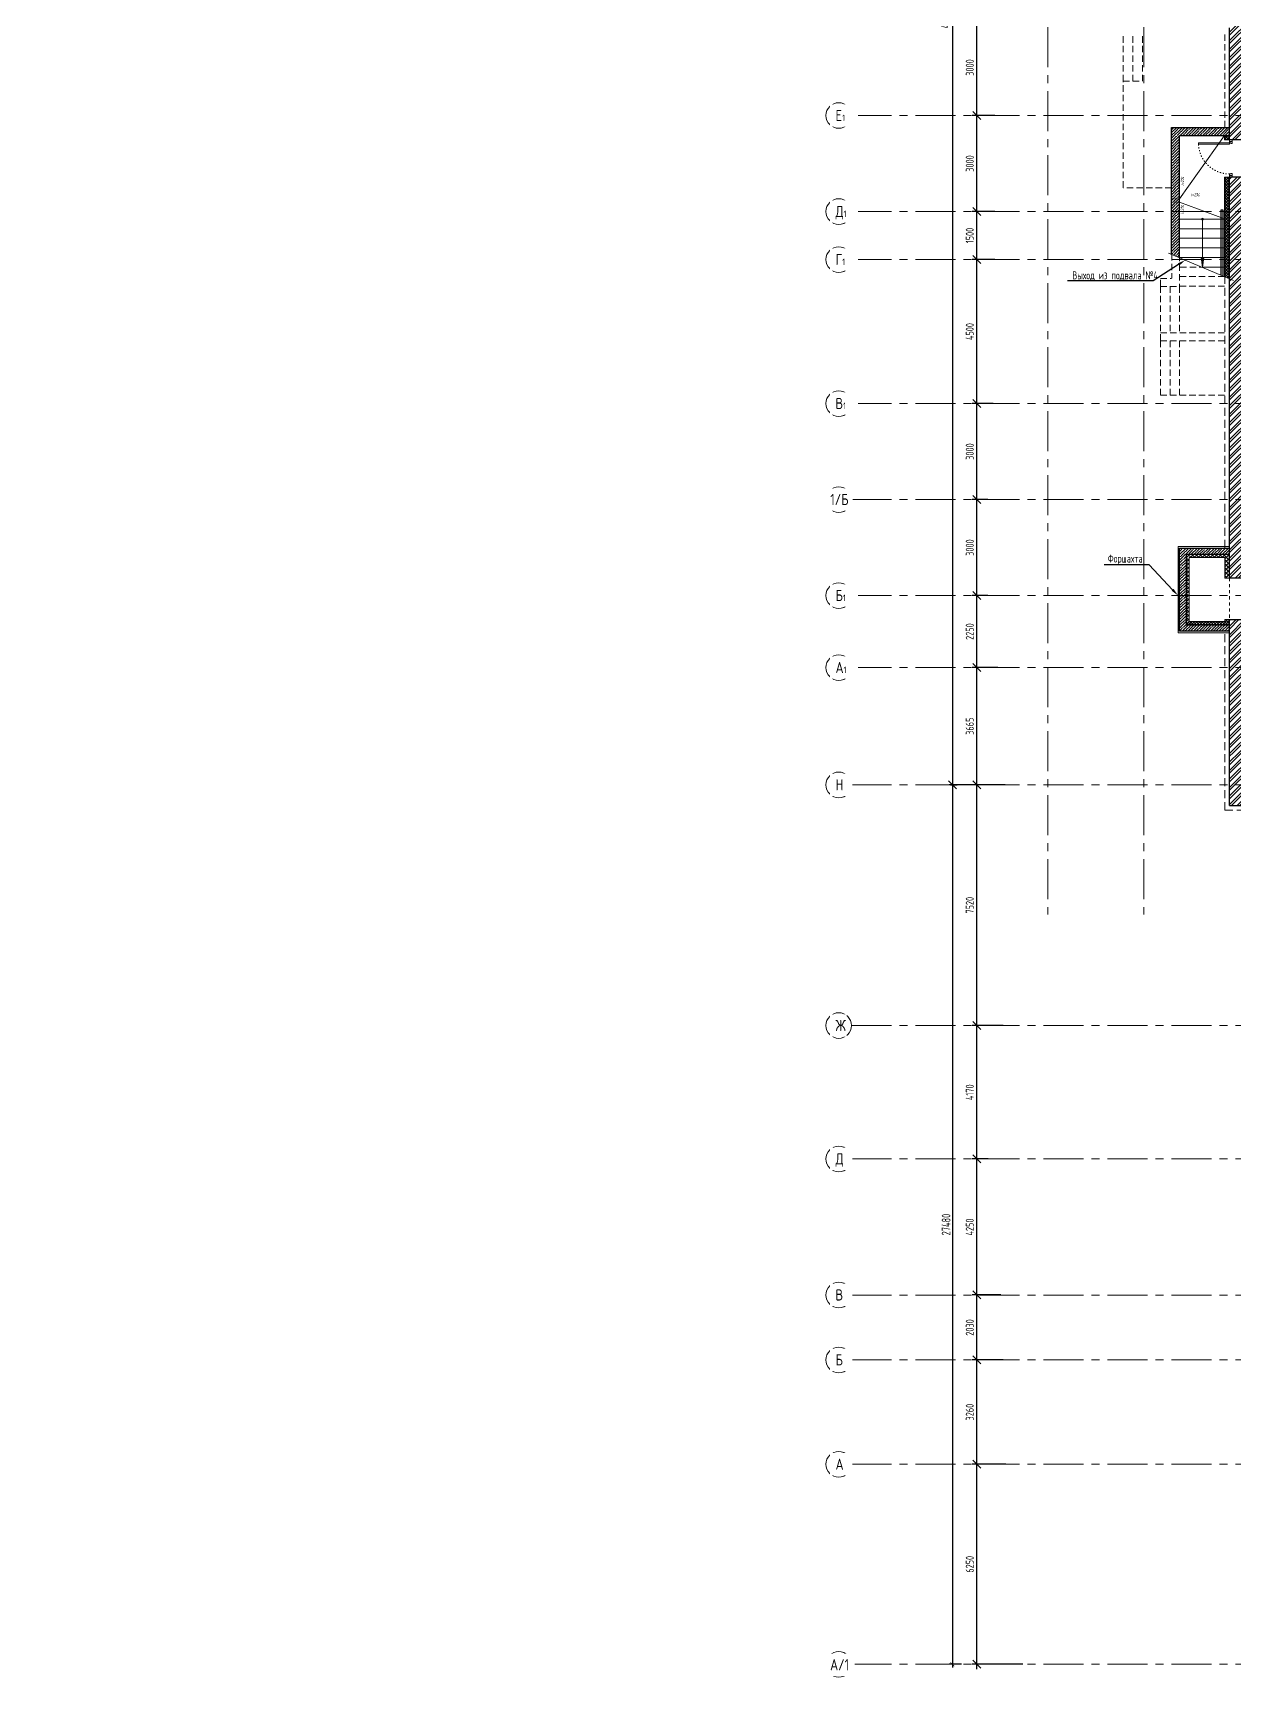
# Model space of a CAD drawing. Header units: millimetres. Extents: x -8689834 to 9419935, y 0 to 233063.
# Drawn here: x -384889 to -347349, y 54806 to 106183 of the extents above; entities that cross this region are included whole.
import ezdxf
from ezdxf import colors
from ezdxf.entities.mleader import LeaderData, LeaderLine
from ezdxf.math import Vec2, Vec3

# ---------------------------------------------------------------- set-up
doc = ezdxf.new("R2010")
doc.units = ezdxf.units.MM
doc.header["$MEASUREMENT"] = 0
for name, pattern in [('ACAD_ISO03W100', [30, 12, -18]), ('ADSK_Штриховая_ш2 п1', [3, 2, -1]), ('CENTER', [2, 1.25, -0.25, 0.25, -0.25]), ('TRATTEGGIATA', [0.75, 0.5, -0.25]), ('Штрих', [6.35, 3.175, -3.175])]:
    doc.linetypes.add(name, pattern=pattern)
doc.layers.get('0').update_dxf_attribs({"color": 250, "lineweight": 9})
doc.layers.add('25. ЗАЛИВКА ЗОН', color=7, linetype='Continuous', lineweight=0, transparency=0.2)
for name, color, linetype, lineweight in [('АР_Выноски АПР', 7, 'Continuous', 5), ('АР_Двери', 175, 'Continuous', 18), ('АР_Лестницы', 250, 'Continuous', 15), ('АР_Лестницы ограждение', 94, 'Continuous', 25), ('АР_МосжилНии_Стены', 127, 'Continuous', 30), ('АР_Навесной фасад', 190, 'Continuous', 5), ('АР_Оси', 195, 'Continuous', 9), ('АР_Оси размеры', 164, 'Continuous', 9), ('АР_Сущ Несущая стена', 216, 'Continuous', 30), ('АР_тонкая линия', 250, 'Continuous', 0), ('АР_Утеплитель', 154, 'Continuous', 9), ('АР_Штриховка кирпич', 250, 'Continuous', 9), ('АР_Штриховка монолит', 250, 'Continuous', 9), ('тх разм', 250, 'Continuous', 9), ('Штриховка', 7, 'Continuous', 5)]:
    doc.layers.add(name, color=color, linetype=linetype, lineweight=lineweight)
doc.styles.add('ISOCPEUR', font='isocpeur.ttf', dxfattribs={"width": 0.7})
doc.styles.add('Архитект', font='isocpeur.ttf', dxfattribs={"width": 0.8, "oblique": 8})
doc.styles.add('ГОСТ 2.304', font='isocpeur.ttf', dxfattribs={"width": 0.7})
doc.dimstyles.new('R_100', dxfattribs={"dimtxt": 270, "dimasz": 120, "dimexe": 100, "dimexo": 0, "dimgap": 60, "dimtad": 1, "dimdec": 0, "dimrnd": 5, "dimzin": 0, "dimdsep": 46, "dimtxsty": 'ISOCPEUR', "dimblk": 'ARCHTICK', "dimcen": 0, "dimdle": 100, "dimclrd": 256, "dimclre": 256, "dimclrt": 256, "dimadec": 0, "dimazin": 0, "dimtfac": 2, "dimtdec": 0, "dimtofl": 0, "dimtmove": 1, "dimatfit": 3, "dimfxl": 1, "dimtvp": 3, "dimtolj": 1, "dimtzin": 0, "dimarcsym": 0})
doc.dimstyles.new('СПДС', dxfattribs={"dimscale": 100, "dimtxt": 2.5, "dimasz": 2.5, "dimexe": 1.5, "dimexo": 0, "dimgap": 1, "dimtad": 1, "dimdec": 0, "dimrnd": 1, "dimtxsty": 'ГОСТ 2.304', "dimblk": 'OBLIQUE', "dimcen": 2.5, "dimdle": 1.5, "dimadec": 0, "dimazin": 2, "dimtfac": 0.75, "dimtdec": 0, "dimtmove": 1, "dimatfit": 3, "dimfxl": 1, "dimtolj": 1, "dimarcsym": 1})
pattern_1 = [(225.037216, (0, 370), (61.912019, -61.831642), []), (315.037216, (0, 370), (61.831642, 61.912019), [])]

# ---------------------------------------------------------------- blocks, each defined once
blk = doc.blocks.new('_Oblique')
at = {"color": 0, "linetype": 'ByBlock', "lineweight": -2}
blk.add_line((-0.5, -0.5), (0.5, 0.5), dxfattribs=at)
blk = doc.blocks.new('*D549')
at = {"layer": 'АР_Оси размеры', "color": 0, "lineweight": -2, "ltscale": 100, "transparency": 16777216}
for p, q in [((-354486, 61456), (-355535, 61456)), ((-355385, 55056), (-355385, 61606)), ((-353951, 55206), (-355535, 55206))]:
    blk.add_line(p, q, dxfattribs=at)
at = {"layer": 'АР_Оси размеры', "color": 0, "lineweight": -2, "ltscale": 100, "transparency": 16777216, "xscale": 250, "yscale": 250, "zscale": 250}
for p, rotation in [((-355385, 61456), 90), ((-355385, 55206), 270)]:
    blk.add_blockref('_Oblique', p, dxfattribs=dict(at, rotation=rotation))
at = {"layer": 'АР_Оси размеры', "color": 0, "ltscale": 100, "transparency": 16777216, "insert": (-355610, 58331), "char_height": 250, "attachment_point": 5, "rotation": 90, "style": 'ГОСТ 2.304'}
blk.add_mtext('\\A1;6250', dxfattribs=at)
blk = doc.blocks.new('*D550')
at = {"layer": 'АР_Оси размеры', "color": 0, "lineweight": -2, "ltscale": 100, "transparency": 16777216}
for p, q in [((-355385, 61306), (-355385, 64866)), ((-354563, 64716), (-355535, 64716)), ((-354486, 61456), (-355535, 61456))]:
    blk.add_line(p, q, dxfattribs=at)
at = {"layer": 'АР_Оси размеры', "color": 0, "lineweight": -2, "ltscale": 100, "transparency": 16777216, "xscale": 250, "yscale": 250, "zscale": 250}
for p, rotation in [((-355385, 64716), 90), ((-355385, 61456), 270)]:
    blk.add_blockref('_Oblique', p, dxfattribs=dict(at, rotation=rotation))
at = {"layer": 'АР_Оси размеры', "color": 0, "ltscale": 100, "transparency": 16777216, "insert": (-355610, 63086), "char_height": 250, "attachment_point": 5, "rotation": 90, "style": 'ГОСТ 2.304'}
blk.add_mtext('\\A1;3260', dxfattribs=at)
blk = doc.blocks.new('*D531')
at = {"layer": 'АР_Оси размеры', "color": 0, "lineweight": -2, "ltscale": 100, "transparency": 16777216}
for p, q in [((-355385, 64566), (-355385, 66896)), ((-354637, 66746), (-355535, 66746)), ((-354563, 64716), (-355535, 64716))]:
    blk.add_line(p, q, dxfattribs=at)
at = {"layer": 'АР_Оси размеры', "color": 0, "lineweight": -2, "ltscale": 100, "transparency": 16777216, "xscale": 250, "yscale": 250, "zscale": 250}
for p, rotation in [((-355385, 66746), 90), ((-355385, 64716), 270)]:
    blk.add_blockref('_Oblique', p, dxfattribs=dict(at, rotation=rotation))
at = {"layer": 'АР_Оси размеры', "color": 0, "ltscale": 100, "transparency": 16777216, "insert": (-355610, 65731), "char_height": 250, "attachment_point": 5, "rotation": 90, "style": 'ГОСТ 2.304'}
blk.add_mtext('\\A1;2030', dxfattribs=at)
blk = doc.blocks.new('*D532')
at = {"layer": 'АР_Оси размеры', "color": 0, "lineweight": -2, "ltscale": 100, "transparency": 16777216}
for p, q in [((-355035, 70996), (-355535, 70996)), ((-355385, 66596), (-355385, 71146)), ((-354637, 66746), (-355535, 66746))]:
    blk.add_line(p, q, dxfattribs=at)
at = {"layer": 'АР_Оси размеры', "color": 0, "lineweight": -2, "ltscale": 100, "transparency": 16777216, "xscale": 250, "yscale": 250, "zscale": 250}
for p, rotation in [((-355385, 70996), 90), ((-355385, 66746), 270)]:
    blk.add_blockref('_Oblique', p, dxfattribs=dict(at, rotation=rotation))
at = {"layer": 'АР_Оси размеры', "color": 0, "ltscale": 100, "transparency": 16777216, "insert": (-355610, 68871), "char_height": 250, "attachment_point": 5, "rotation": 90, "style": 'ГОСТ 2.304'}
blk.add_mtext('\\A1;4250', dxfattribs=at)
blk = doc.blocks.new('*D533')
at = {"layer": 'АР_Оси размеры', "color": 0, "lineweight": -2, "ltscale": 100, "transparency": 16777216}
for p, q in [((-354567, 75166), (-355535, 75166)), ((-355385, 70846), (-355385, 75316)), ((-355035, 70996), (-355535, 70996))]:
    blk.add_line(p, q, dxfattribs=at)
at = {"layer": 'АР_Оси размеры', "color": 0, "lineweight": -2, "ltscale": 100, "transparency": 16777216, "xscale": 250, "yscale": 250, "zscale": 250}
for p, rotation in [((-355385, 75166), 90), ((-355385, 70996), 270)]:
    blk.add_blockref('_Oblique', p, dxfattribs=dict(at, rotation=rotation))
at = {"layer": 'АР_Оси размеры', "color": 0, "ltscale": 100, "transparency": 16777216, "insert": (-355610, 73081), "char_height": 250, "attachment_point": 5, "rotation": 90, "style": 'ГОСТ 2.304'}
blk.add_mtext('\\A1;4170', dxfattribs=at)
blk = doc.blocks.new('*D534')
at = {"layer": 'АР_Оси размеры', "color": 0, "lineweight": -2, "ltscale": 100, "transparency": 16777216}
for p, q in [((-355385, 75016), (-355385, 82836)), ((-354506, 82686), (-355535, 82686)), ((-354567, 75166), (-355535, 75166))]:
    blk.add_line(p, q, dxfattribs=at)
at = {"layer": 'АР_Оси размеры', "color": 0, "lineweight": -2, "ltscale": 100, "transparency": 16777216, "xscale": 250, "yscale": 250, "zscale": 250}
for p, rotation in [((-355385, 82686), 90), ((-355385, 75166), 270)]:
    blk.add_blockref('_Oblique', p, dxfattribs=dict(at, rotation=rotation))
at = {"layer": 'АР_Оси размеры', "color": 0, "ltscale": 100, "transparency": 16777216, "insert": (-355610, 78926), "char_height": 250, "attachment_point": 5, "rotation": 90, "style": 'ГОСТ 2.304'}
blk.add_mtext('\\A1;7520', dxfattribs=at)
blk = doc.blocks.new('*D535')
at = {"layer": 'АР_Оси размеры', "color": 0, "lineweight": -2, "ltscale": 100, "transparency": 16777216}
for p, q in [((-354736, 86351), (-355535, 86351)), ((-355385, 82536), (-355385, 86501)), ((-354506, 82686), (-355535, 82686))]:
    blk.add_line(p, q, dxfattribs=at)
at = {"layer": 'АР_Оси размеры', "color": 0, "lineweight": -2, "ltscale": 100, "transparency": 16777216, "xscale": 250, "yscale": 250, "zscale": 250}
for p, rotation in [((-355385, 86351), 90), ((-355385, 82686), 270)]:
    blk.add_blockref('_Oblique', p, dxfattribs=dict(at, rotation=rotation))
at = {"layer": 'АР_Оси размеры', "color": 0, "ltscale": 100, "transparency": 16777216, "insert": (-355610, 84518), "char_height": 250, "attachment_point": 5, "rotation": 90, "style": 'ГОСТ 2.304'}
blk.add_mtext('\\A1;3665', dxfattribs=at)
blk = doc.blocks.new('*D536')
at = {"layer": 'АР_Оси размеры', "color": 0, "lineweight": -2, "ltscale": 100, "transparency": 16777216}
for p, q in [((-355043, 88601), (-355535, 88601)), ((-355385, 86201), (-355385, 88751)), ((-354736, 86351), (-355535, 86351))]:
    blk.add_line(p, q, dxfattribs=at)
at = {"layer": 'АР_Оси размеры', "color": 0, "lineweight": -2, "ltscale": 100, "transparency": 16777216, "xscale": 250, "yscale": 250, "zscale": 250}
for p, rotation in [((-355385, 88601), 90), ((-355385, 86351), 270)]:
    blk.add_blockref('_Oblique', p, dxfattribs=dict(at, rotation=rotation))
at = {"layer": 'АР_Оси размеры', "color": 0, "ltscale": 100, "transparency": 16777216, "insert": (-355610, 87476), "char_height": 250, "attachment_point": 5, "rotation": 90, "style": 'ГОСТ 2.304'}
blk.add_mtext('\\A1;2250', dxfattribs=at)
blk = doc.blocks.new('*D537')
at = {"layer": 'АР_Оси размеры', "color": 0, "lineweight": -2, "ltscale": 100, "transparency": 16777216}
for p, q in [((-355043, 91601), (-355535, 91601)), ((-355385, 88451), (-355385, 91751)), ((-355043, 88601), (-355535, 88601))]:
    blk.add_line(p, q, dxfattribs=at)
at = {"layer": 'АР_Оси размеры', "color": 0, "lineweight": -2, "ltscale": 100, "transparency": 16777216, "xscale": 250, "yscale": 250, "zscale": 250}
for p, rotation in [((-355385, 91601), 90), ((-355385, 88601), 270)]:
    blk.add_blockref('_Oblique', p, dxfattribs=dict(at, rotation=rotation))
at = {"layer": 'АР_Оси размеры', "color": 0, "ltscale": 100, "transparency": 16777216, "insert": (-355610, 90101), "char_height": 250, "attachment_point": 5, "rotation": 90, "style": 'ГОСТ 2.304'}
blk.add_mtext('\\A1;3000', dxfattribs=at)
blk = doc.blocks.new('*D538')
at = {"layer": 'АР_Оси размеры', "color": 0, "lineweight": -2, "ltscale": 100, "transparency": 16777216}
for p, q in [((-354876, 94601), (-355535, 94601)), ((-355385, 91451), (-355385, 94751)), ((-355043, 91601), (-355535, 91601))]:
    blk.add_line(p, q, dxfattribs=at)
at = {"layer": 'АР_Оси размеры', "color": 0, "lineweight": -2, "ltscale": 100, "transparency": 16777216, "xscale": 250, "yscale": 250, "zscale": 250}
for p, rotation in [((-355385, 94601), 90), ((-355385, 91601), 270)]:
    blk.add_blockref('_Oblique', p, dxfattribs=dict(at, rotation=rotation))
at = {"layer": 'АР_Оси размеры', "color": 0, "ltscale": 100, "transparency": 16777216, "insert": (-355610, 93101), "char_height": 250, "attachment_point": 5, "rotation": 90, "style": 'ГОСТ 2.304'}
blk.add_mtext('\\A1;3000', dxfattribs=at)
blk = doc.blocks.new('*D539')
at = {"layer": 'АР_Оси размеры', "color": 0, "lineweight": -2, "ltscale": 100, "transparency": 16777216}
for p, q in [((-355385, 94451), (-355385, 99251)), ((-354822, 99101), (-355535, 99101)), ((-354876, 94601), (-355535, 94601))]:
    blk.add_line(p, q, dxfattribs=at)
at = {"layer": 'АР_Оси размеры', "color": 0, "lineweight": -2, "ltscale": 100, "transparency": 16777216, "xscale": 250, "yscale": 250, "zscale": 250}
for p, rotation in [((-355385, 99101), 90), ((-355385, 94601), 270)]:
    blk.add_blockref('_Oblique', p, dxfattribs=dict(at, rotation=rotation))
at = {"layer": 'АР_Оси размеры', "color": 0, "ltscale": 100, "transparency": 16777216, "insert": (-355610, 96851), "char_height": 250, "attachment_point": 5, "rotation": 90, "style": 'ГОСТ 2.304'}
blk.add_mtext('\\A1;4500', dxfattribs=at)
blk = doc.blocks.new('*D540')
at = {"layer": 'АР_Оси размеры', "color": 0, "lineweight": -2, "ltscale": 100, "transparency": 16777216}
for p, q in [((-355385, 98951), (-355385, 100751)), ((-354822, 100601), (-355535, 100601)), ((-354822, 99101), (-355535, 99101))]:
    blk.add_line(p, q, dxfattribs=at)
at = {"layer": 'АР_Оси размеры', "color": 0, "lineweight": -2, "ltscale": 100, "transparency": 16777216, "xscale": 250, "yscale": 250, "zscale": 250}
for p, rotation in [((-355385, 100601), 90), ((-355385, 99101), 270)]:
    blk.add_blockref('_Oblique', p, dxfattribs=dict(at, rotation=rotation))
at = {"layer": 'АР_Оси размеры', "color": 0, "ltscale": 100, "transparency": 16777216, "insert": (-355610, 99851), "char_height": 250, "attachment_point": 5, "rotation": 90, "style": 'ГОСТ 2.304'}
blk.add_mtext('\\A1;1500', dxfattribs=at)
blk = doc.blocks.new('*D541')
at = {"layer": 'АР_Оси размеры', "color": 0, "lineweight": -2, "ltscale": 100, "transparency": 16777216}
for p, q in [((-354961, 103601), (-355535, 103601)), ((-355385, 100451), (-355385, 103751)), ((-354822, 100601), (-355535, 100601))]:
    blk.add_line(p, q, dxfattribs=at)
at = {"layer": 'АР_Оси размеры', "color": 0, "lineweight": -2, "ltscale": 100, "transparency": 16777216, "xscale": 250, "yscale": 250, "zscale": 250}
for p, rotation in [((-355385, 103601), 90), ((-355385, 100601), 270)]:
    blk.add_blockref('_Oblique', p, dxfattribs=dict(at, rotation=rotation))
at = {"layer": 'АР_Оси размеры', "color": 0, "ltscale": 100, "transparency": 16777216, "insert": (-355610, 102101), "char_height": 250, "attachment_point": 5, "rotation": 90, "style": 'ГОСТ 2.304'}
blk.add_mtext('\\A1;3000', dxfattribs=at)
blk = doc.blocks.new('*D542')
at = {"layer": 'АР_Оси размеры', "color": 0, "lineweight": -2, "ltscale": 100, "transparency": 16777216}
for p, q in [((-354961, 106601), (-355535, 106601)), ((-355385, 103451), (-355385, 106751)), ((-354822, 103601), (-355535, 103601))]:
    blk.add_line(p, q, dxfattribs=at)
at = {"layer": 'АР_Оси размеры', "color": 0, "lineweight": -2, "ltscale": 100, "transparency": 16777216, "xscale": 250, "yscale": 250, "zscale": 250}
for p, rotation in [((-355385, 106601), 90), ((-355385, 103601), 270)]:
    blk.add_blockref('_Oblique', p, dxfattribs=dict(at, rotation=rotation))
at = {"layer": 'АР_Оси размеры', "color": 0, "ltscale": 100, "transparency": 16777216, "insert": (-355610, 105101), "char_height": 250, "attachment_point": 5, "rotation": 90, "style": 'ГОСТ 2.304'}
blk.add_mtext('\\A1;3000', dxfattribs=at)
blk = doc.blocks.new('*D551')
at = {"layer": 'АР_Оси размеры', "color": 0, "lineweight": -2, "ltscale": 100, "transparency": 16777216}
for p, q in [((-356211, 130601), (-356005, 130601)), ((-356155, 130751), (-356155, 82536)), ((-356211, 82686), (-356005, 82686))]:
    blk.add_line(p, q, dxfattribs=at)
at = {"layer": 'АР_Оси размеры', "color": 0, "lineweight": -2, "ltscale": 100, "transparency": 16777216, "xscale": 250, "yscale": 250, "zscale": 250}
for p, rotation in [((-356155, 130601), 90), ((-356155, 82686), 270)]:
    blk.add_blockref('_Oblique', p, dxfattribs=dict(at, rotation=rotation))
at = {"layer": 'АР_Оси размеры', "color": 0, "ltscale": 100, "transparency": 16777216, "insert": (-356380, 106643), "char_height": 250, "attachment_point": 5, "rotation": 90, "style": 'ГОСТ 2.304'}
blk.add_mtext('\\A1;47915', dxfattribs=at)
blk = doc.blocks.new('*U242')
for points in [[(-55, -80), (-55, 0), (-115, 0), (-115, -40), (-100, -40), (-100, -80), (-55, -80)], [(0, 0), (0, -80), (-55, -80), (-55, 0), (0, 0)], [(-1170, 0), (-1170, -80), (-1115, -80), (-1115, 0), (-1170, 0)], [(-1115, -80), (-1115, 0), (-1055, 0), (-1055, -40), (-1070, -40), (-1070, -80), (-1115, -80)]]:
    blk.add_lwpolyline(points)
blk.add_lwpolyline([(-100, -80), (-100, -1050), (-140, -1050), (-140, -80)], close=True)
at = {"linetype": 'ACAD_ISO03W100', "ltscale": 3}
blk.add_arc((-100, -80), 970, 180, 270, dxfattribs=at)
blk = doc.blocks.new('*U248')
h = blk.add_hatch(color=256)
h.dxf.hatch_style = 1
edge = h.paths.add_edge_path()
edge.add_arc((0, 0), 27.6, 359.64, 719.64)
h = blk.add_hatch(color=256)
h.dxf.hatch_style = 1
h.paths.add_polyline_path([(1199, -44), (1199, 44), (1499, 0)])
blk.add_line((1499, 0), (0, 0))
blk.add_lwpolyline([(1199, 44), (1199, -44), (1499, 0), (1199, 44)])
blk.add_circle((0, 0), 27.6)
blk = doc.blocks.new('_ArchTick')
at = {"color": 0, "linetype": 'ByBlock', "const_width": 0.15}
blk.add_lwpolyline([(-0.5, -0.5), (0.5, 0.5)], dxfattribs=at)
blk = doc.blocks.new('*D834')
at = {"layer": 'тх разм', "lineweight": -2, "ltscale": 500, "transparency": 16777216}
for p, q in [((-356155, 82786), (-356155, 55106)), ((-355020, 82686), (-356255, 82686)), ((-355864, 55206), (-356255, 55206))]:
    blk.add_line(p, q, dxfattribs=at)
at = {"layer": 'тх разм', "lineweight": -2, "ltscale": 500, "transparency": 16777216, "xscale": 120, "yscale": 120, "zscale": 120}
for p, rotation in [((-356155, 82686), 90), ((-356155, 55206), 270)]:
    blk.add_blockref('_ArchTick', p, dxfattribs=dict(at, rotation=rotation))
at = {"layer": 'тх разм', "lineweight": 13, "ltscale": 500, "transparency": 16777216, "insert": (-356350, 68946), "char_height": 270, "attachment_point": 5, "rotation": 90, "style": 'ISOCPEUR'}
blk.add_mtext('\\A1;27480', dxfattribs=at)

msp = doc.modelspace()

# ---------------------------------------------------------------- hatches: boundary and pattern name
at = {"layer": 'АР_Утеплитель', "ltscale": 100}
h = msp.add_hatch(dxfattribs=at)
h.set_pattern_fill('ANSI37', color=256, scale=700, angle=180.0372162)
h.set_pattern_definition(pattern_1)
h.paths.add_polyline_path([(-348754.121, 89785.379), (-347642.757, 89785.713), (-347642.713, 89886.023), (-348854.515, 89885.596)])
h = msp.add_hatch(dxfattribs=at)
h.set_pattern_fill('ANSI37', color=256, scale=700, angle=180.0372162)
h.set_pattern_definition([(225.037216, (-262306.35, 402283.35), (61.91202, -61.831642), []), (315.037216, (-262306.35, 402283.35), (61.831642, 61.91202), [])])
h.paths.add_polyline_path([(-348852.266, 87785.415), (-348752.773, 87785.463), (-348754.342, 89785.641), (-348852.18, 89885.8)])
h = msp.add_hatch(dxfattribs=at)
h.set_pattern_fill('ANSI37', color=256, scale=700, angle=180.0372162)
h.set_pattern_definition(pattern_1)
h.paths.add_polyline_path([(-347492.192, 89148.636), (-347642.735, 89148.636), (-347642.735, 89885.917), (-347492.192, 89885.917)])
at = {"layer": 'АР_Штриховка кирпич', "ltscale": 100}
h = msp.add_hatch(dxfattribs=at)
h.set_pattern_fill('ANSI32', color=256, scale=500)
h.paths.add_polyline_path([(-347492.244, 102840.392), (-346852.14, 102840.392), (-346852.071, 106850.682), (-347492.192, 106340.682)])
h.paths.add_polyline_path([(-347492.101, 89148.636), (-346852.071, 89148.636), (-346852.143, 101675.392), (-347492.241, 101675.392)])
h.paths.add_polyline_path([(-346852.059, 87848.636), (-347492.083, 87848.636), (-347492.071, 83698.48), (-346852.071, 83698.48)])
h = msp.add_hatch(dxfattribs=at)
h.set_pattern_fill('ANSI32', color=256, scale=500)
h.paths.add_polyline_path([(-346852.069, 83700.689), (-347492.006, 83700.682), (-347492.014, 82045.67), (-340491.827, 82045.695), (-340491.827, 82685.68), (-329971.818, 82685.68), (-329971.818, 83192.411), (-341131.827, 83192.405), (-341131.827, 82685.689), (-346851.951, 82685.676)])
at = {"layer": 'АР_Штриховка монолит', "ltscale": 100}
h = msp.add_hatch(dxfattribs=at)
h.set_pattern_fill('ANSI35', color=256, scale=500)
h.paths.add_polyline_path([(-349302.182, 99263.698), (-349052.18, 99158.69), (-349052.18, 102980.262), (-347492.192, 102980.262), (-347492.192, 103230.268), (-349302.182, 103230.268)])
h = msp.add_hatch(dxfattribs=at)
h.set_pattern_fill('ANSI35', color=256, scale=500)
h.paths.add_polyline_path([(-347492.139, 90085.71), (-349052.142, 90085.774), (-349052.355, 87485.818), (-347492.191, 87485.74), (-347492.185, 87685.731), (-348852.352, 87685.833), (-348852.175, 89885.8), (-347492.205, 89885.816)])
at = {"layer": 'Штриховка', "transparency": 33554636}
h = msp.add_hatch(dxfattribs=at)
h.set_pattern_fill('ANSI37', color=256, scale=500)
h.paths.add_polyline_path([(-347642.204, 102840.392), (-347492.204, 102840.392), (-347492.204, 102980.262), (-347642.204, 102980.262)])
h.paths.add_polyline_path([(-347642.193, 98566.45), (-347492.193, 98503.445), (-347492.204, 101675.392), (-347642.204, 101675.392)])
h = msp.add_hatch(dxfattribs=at)
h.set_pattern_fill('ANSI37', color=256, scale=500)
h.paths.add_polyline_path([(-348852.162, 87685.425), (-347642.696, 87685.801), (-347642.76, 87785.721), (-348852.985, 87785.327)])
h = msp.add_hatch(dxfattribs=at)
h.set_pattern_fill('ANSI37', color=256, scale=500)
h.paths.add_polyline_path([(-347492.192, 87685.7), (-347642.735, 87685.7), (-347642.735, 87848.636), (-347492.192, 87848.636)])

# ---------------------------------------------------------------- linework, layer by layer
at = {"linetype": 'TRATTEGGIATA', "ltscale": 500}
for p, q in [((-347641.699, 90096.612), (-347641.7, 98565.676)), ((-347641.699, 81895.682), (-347642.192, 87489.172)), ((-347642.192, 81895.682), (-340642.01, 81894.901))]:
    msp.add_line(p, q, dxfattribs=at)
at = {"layer": '25. ЗАЛИВКА ЗОН', "lineweight": 13, "ltscale": 500}
for p, q in [((-347492.192, 89885.917), (-347642.735, 89885.917)), ((-347642.735, 89885.917), (-347642.735, 89885.814)), ((-347642.735, 89786.007), (-347642.735, 89148.636)), ((-347492.192, 89148.636), (-347492.192, 89885.917)), ((-347642.735, 89148.636), (-347492.192, 89148.636)), ((-347656.114, 87685.706), (-347656.114, 87685.7)), ((-347656.114, 87685.7), (-347492.192, 87685.7)), ((-347492.192, 87848.636), (-347642.735, 87848.636)), ((-347492.192, 87685.7), (-347492.192, 87848.636))]:
    msp.add_line(p, q, dxfattribs=at)
for points in [[(-347642.735, 89786.003), (-347642.735, 89148.636), (-347492.192, 89148.636), (-347492.192, 89885.917), (-347656.114, 89885.917), (-347656.114, 89885.814)], [(-347642.735, 89786.003), (-347642.735, 89148.636), (-347492.192, 89148.636), (-347492.192, 89885.917), (-347656.114, 89885.917), (-347656.114, 89885.814)], [(-347642.735, 89786.007), (-347642.735, 89148.636), (-347492.192, 89148.636), (-347492.192, 89885.917), (-347642.735, 89885.917), (-347642.735, 89885.814)], [(-347642.726, 87685.705), (-347642.726, 87685.699), (-347492.183, 87685.699), (-347492.192, 87848.636), (-347642.735, 87848.636), (-347642.732, 87785.994)]]:
    msp.add_lwpolyline(points, dxfattribs=at)
at = {"layer": 'АР_Лестницы', "color": 18, "ltscale": 100, "true_color": 0x000000}
for p, q in [((-349051.058, 100364.552), (-347651.07, 100364.552)), ((-347651.07, 100064.552), (-349051.058, 100064.552)), ((-349051.058, 99765.675), (-347651.07, 99765.675)), ((-349400.358, 99304.935), (-347363.385, 98449.342)), ((-347651.07, 99465.675), (-349051.058, 99465.675)), ((-349051.058, 99165.675), (-347651.07, 99165.675)), ((-347651.07, 98865.675), (-348336.826, 98865.675))]:
    msp.add_line(p, q, dxfattribs=at)
at = {"layer": 'АР_Лестницы ограждение', "color": 18, "lineweight": 25, "true_color": 0x000000}
msp.add_lwpolyline([(-347749.995, 98611.73), (-347749.995, 100652.521), (-347701.128, 100652.521), (-347701.128, 98591.205)], dxfattribs=at)
at = {"layer": 'АР_МосжилНии_Стены', "ltscale": 100}
for p, q in [((-347492.192, 102840.392), (-347492.192, 106340.682)), ((-349302.182, 99263.698), (-349302.182, 103230.268, 0.376)), ((-349302.182, 103230.268, 0.376), (-347492.192, 103230.267, 0.376)), ((-349052.18, 99158.69), (-349052.18, 102980.262, 0)), ((-349052.18, 102980.262, 0), (-347492.192, 102980.262, -0.27)), ((-346852.192, 102840.392), (-347492.192, 102840.392)), ((-347492.192, 89276.668), (-347492.192, 101675.392)), ((-346852.192, 101675.392), (-347492.192, 101675.392)), ((-347492.192, 89148.636), (-347492.192, 90135.682)), ((-347492.192, 83584.096), (-347492.192, 87848.636)), ((-347492.192, 82045.682), (-347492.192, 83765.682)), ((-347492.192, 82045.682), (-340492.01, 82045.682))]:
    msp.add_line(p, q, dxfattribs=at)
for points in [[(-346852.192, 89148.636), (-347492.192, 89148.636)], [(-347492.192, 87848.636), (-346852.192, 87848.636)]]:
    msp.add_lwpolyline(points, dxfattribs=at)
at = {"layer": 'АР_Навесной фасад', "ltscale": 100}
for p, q in [((-347652.192, 102840.392), (-347652.192, 102980.262)), ((-347652.192, 102840.392), (-347492.192, 102840.392)), ((-347642.192, 102840.392), (-347642.192, 102980.262, 0.004)), ((-347652.192, 101675.392), (-347492.192, 101675.392)), ((-347652.192, 98570.65), (-347652.192, 101675.392)), ((-347642.192, 98566.449, -0.329), (-347642.192, 101675.392))]:
    msp.add_line(p, q, dxfattribs=at)
msp.add_lwpolyline([(-347642.73, 87785.994), (-348752.61, 87785.469), (-348754.121, 89785.641), (-347642.735, 89786.007)], dxfattribs=at)
at = {"layer": 'АР_Оси', "linetype": 'CENTER', "ltscale": 1000}
for p, q in [((-353172.071, 134363.151), (-353172.071, 78630.803)), ((-350172.071, 134363.151), (-350172.071, 78630.803)), ((-359305.765, 103600.682), (-276127.363, 103600.682)), ((-359305.765, 100600.682), (-276127.363, 100600.682)), ((-359305.765, 99100.682), (-276127.363, 99100.682)), ((-359305.765, 94600.682), (-276127.363, 94600.682)), ((-359305.765, 91600.682), (-276127.363, 91600.682)), ((-359305.765, 88600.682), (-276127.363, 88600.682)), ((-359305.765, 86350.682), (-276127.363, 86350.682)), ((-359305.765, 82685.682), (-275708.6, 82685.682)), ((-359305.765, 75165.682), (-275708.6, 75165.682)), ((-359305.765, 70995.682), (-275708.6, 70995.682)), ((-359305.765, 66745.682), (-275708.6, 66745.682)), ((-359305.765, 64715.682), (-275708.6, 64715.682)), ((-359305.765, 61455.682), (-289924.568, 61455.682)), ((-359305.765, 55205.682), (-275708.6, 55205.682))]:
    msp.add_line(p, q, dxfattribs=at)
at = {"layer": 'АР_Оси', "ltscale": 0.5}
for centre in [(-359705.765, 103600.682), (-359705.765, 100600.682), (-359705.765, 99100.682), (-359705.765, 94600.682), (-359705.765, 91600.682), (-359705.765, 88600.682), (-359705.765, 86350.682), (-359705.765, 82685.682), (-359705.765, 75165.682), (-359705.765, 70995.682), (-359705.765, 66745.682), (-359705.765, 64715.682), (-359705.765, 61455.682), (-359705.765, 55205.682)]:
    msp.add_circle(centre, 400, dxfattribs=at)
at = {"layer": 'АР_Сущ Несущая стена', "linetype": 'Штрих', "lineweight": 9, "ltscale": 30}
msp.add_line((-347492.192, 89148.636), (-347492.192, 87848.636), dxfattribs=at)
at = {"layer": 'АР_Сущ Несущая стена', "ltscale": 100}
for points in [[(-347492.192, 87485.667), (-349052.355, 87485.818), (-349052.16, 90085.818), (-347492.192, 90085.667)], [(-348852.18, 89885.809), (-348852.336, 87685.8), (-347492.192, 87685.693)], [(-347492.192, 89885.816), (-348852.18, 89885.8)]]:
    msp.add_lwpolyline(points, dxfattribs=at)
at = {"layer": 'АР_тонкая линия', "linetype": 'ADSK_Штриховая_ш2 п1', "ltscale": 100}
for p, q in [((-347642.192, 103230.267, 0.376), (-347642.192, 106190.682, 0.004)), ((-349299.935, 99270.212), (-349299.935, 98520.404)), ((-349036.821, 98865.675), (-348336.826, 98865.675)), ((-349651.057, 98513.418), (-349301.058, 98513.418)), ((-349651.057, 98263.568), (-349651.057, 98513.418)), ((-349651.057, 98263.569), (-349051.057, 98263.569)), ((-349649.216, 98265.675), (-349649.216, 96815.622)), ((-349349.216, 98265.675), (-349349.216, 96815.623)), ((-349051.057, 98263.569), (-349051.057, 96813.517)), ((-349049.935, 98572.661), (-347649.946, 98572.661)), ((-349049.216, 98265.675), (-347651.068, 98265.676)), ((-349649.216, 96565.675), (-349649.216, 96815.622)), ((-349649.216, 96815.622), (-347641.7, 96815.622))]:
    msp.add_line(p, q, dxfattribs=at)
for points in [[(-350814.016, 104676.246), (-350814.016, 106175.623)], [(-350814.016, 101345.355), (-350814.016, 104676.246), (-350212.879, 104676.246), (-350212.879, 106175.623)], [(-350513.448, 104676.246), (-350513.448, 106175.623)], [(-349302.182, 101345.355), (-350814.016, 101345.355), (-350814.016, 101345.355)], [(-347651.068, 96565.675), (-349649.216, 96565.675), (-349649.216, 94863.863), (-347651.068, 94863.863)], [(-349348.647, 96565.675), (-349348.647, 94863.863)], [(-349052.311, 96565.675), (-349052.311, 94863.863)]]:
    msp.add_lwpolyline(points, dxfattribs=at)
at = {"layer": 'АР_Утеплитель', "ltscale": 0.25}
msp.add_lwpolyline([(-347492.192, 87435.667), (-349102.36, 87435.822), (-349102.156, 90135.822), (-347492.192, 90135.667)], dxfattribs=at)

# ---------------------------------------------------------------- block references
at = {"layer": 'АР_Двери', "xscale": -1, "rotation": 270}
msp.add_blockref('*U242', (-347412.192, 102845.392), dxfattribs=at)
at = {"layer": 'АР_Лестницы', "ltscale": 100, "rotation": 270}
msp.add_blockref('*U248', (-348336.826, 100364.552), dxfattribs=at)

# ---------------------------------------------------------------- dimensions: what is measured, and where the dimension line sits
at = {"layer": 'АР_Оси размеры', "ltscale": 100}
for base, p1, p2, picture, middle in [((-356155.317, 82685.682), (-356211.127, 130600.682), (-356211.127, 82685.682), '*D551', (-356380.317, 106643.182)), ((-355384.754, 106600.682), (-354821.78, 103600.682), (-354961.272, 106600.682), '*D542', (-355609.754, 105100.682)), ((-355384.754, 103600.682), (-354821.78, 100600.682), (-354961.272, 103600.682), '*D541', (-355609.754, 102100.682)), ((-355384.754, 100600.682), (-354821.78, 99100.682), (-354821.78, 100600.682), '*D540', (-355609.754, 99850.682)), ((-355384.754, 99100.682), (-354875.845, 94600.682), (-354821.78, 99100.682), '*D539', (-355609.754, 96850.682)), ((-355384.754, 94600.682), (-355042.817, 91600.682), (-354875.845, 94600.682), '*D538', (-355609.754, 93100.682)), ((-355384.754, 91600.682), (-355042.817, 88600.682), (-355042.817, 91600.682), '*D537', (-355609.754, 90100.682)), ((-355384.754, 88600.682), (-354735.893, 86350.682), (-355042.817, 88600.682), '*D536', (-355609.754, 87475.682)), ((-355384.754, 86350.682), (-354506.032, 82685.682), (-354735.893, 86350.682), '*D535', (-355609.754, 84518.182)), ((-355384.754, 82685.682), (-354566.931, 75165.682), (-354506.032, 82685.682), '*D534', (-355609.754, 78925.682)), ((-355384.754, 75165.682), (-355034.919, 70995.682), (-354566.931, 75165.682), '*D533', (-355609.754, 73080.682)), ((-355384.754, 70995.682), (-354636.889, 66745.682), (-355034.919, 70995.682), '*D532', (-355609.754, 68870.682)), ((-355384.754, 66745.682), (-354563.337, 64715.682), (-354636.889, 66745.682), '*D531', (-355609.754, 65730.682)), ((-355384.754, 64715.682), (-354486.095, 61455.682), (-354563.337, 64715.682), '*D550', (-355609.754, 63085.682)), ((-355384.754, 61455.682), (-353951.04, 55205.682), (-354486.095, 61455.682), '*D549', (-355609.754, 58330.682))]:
    dim = msp.add_linear_dim(base=base, p1=p1, p2=p2, angle=90, dimstyle='СПДС', dxfattribs=at)
    dim.commit()
    dim.dimension.update_dxf_attribs({"geometry": picture, "text_midpoint": middle})
at = {"layer": 'тх разм', "lineweight": 13, "ltscale": 500}
dim = msp.add_linear_dim(base=(-356155.317, 55205.682), p1=(-355020.393, 82685.682), p2=(-355863.826, 55205.682), angle=90, dimstyle='R_100', override={"dimpost": '\\X', "dimfxl": 2.5, "dimarcsym": 2}, dxfattribs=at)
dim.commit()
dim.dimension.update_dxf_attribs({"geometry": '*D834', "text_midpoint": (-356350.317, 68945.682)})

# ---------------------------------------------------------------- leaders
at = {"layer": 'АР_Выноски АПР'}
ml = msp.add_multileader_mtext('Standard', dxfattribs=at)
ml.set_content('Выход из подвала №4', color=256, style='ISOCPEUR')
ml.set_leader_properties()
ml.build(insert=Vec2(0, 0))
ml.multileader.update_dxf_attribs({"text_left_attachment_type": 6, "text_right_attachment_type": 6, "dogleg_length": 100, "arrow_head_size": 250})
ctx = ml.context
ctx.base_point, ctx.char_height, ctx.arrow_head_size, ctx.landing_gap_size, ctx.plane_origin = Vec3(-352432.005, 98433.136), 250, 250, 25, Vec3(-341356.708, 110064.711)
ctx.left_attachment, ctx.right_attachment = 6, 6
notes = []
notes.append((ctx, [(1, (1, 1, 0), (-349875.755, 98433.136), (-1, 0), 100, [(2, [(-348873.528, 99083.65)], 0, [])])]))
ctx.mtext.insert, ctx.mtext.width, ctx.mtext.defined_height, ctx.mtext.flow_direction = Vec3(-352407.005, 98733.136), 4200.76545, 12.17, 5
ml = msp.add_multileader_mtext('Standard', dxfattribs=at)
ml.set_content('\\A1;Форшахта', color=256, style='ISOCPEUR')
ml.set_leader_properties()
ml.build(insert=Vec2(0, 0))
ml.multileader.update_dxf_attribs({"text_left_attachment_type": 6, "text_right_attachment_type": 6, "dogleg_length": 100, "arrow_head_size": 250})
ctx = ml.context
ctx.base_point, ctx.char_height, ctx.arrow_head_size, ctx.landing_gap_size, ctx.plane_origin = Vec3(-351322.645, 89556.904), 250, 250, 25, Vec3(-371029.102, 88852.048)
ctx.left_attachment, ctx.right_attachment = 6, 6
notes.append((ctx, [(0, (1, 1, 0), (-349999.645, 89556.904), (-1, 0), 170.5, [(1, [(-349102.258, 88600.822)], 0, [])])]))
ctx.mtext.insert, ctx.mtext.width, ctx.mtext.flow_direction = Vec3(-351297.645, 89881.904), 6210.48741, 5
for ctx, leaders in notes:
    for number, flags, end, landing, length, lines in leaders:
        leader = LeaderData()
        leader.index, (leader.has_last_leader_line, leader.has_dogleg_vector, leader.attachment_direction) = number, flags
        leader.last_leader_point, leader.dogleg_vector, leader.dogleg_length = Vec3(end), Vec3(landing), length
        for number, points, colour, breaks in lines:
            line = LeaderLine()
            line.index, line.vertices, line.color, line.breaks = number, Vec3.list(points), colors.encode_raw_color(colour), breaks
            leader.lines.append(line)
        ctx.leaders.append(leader)

# ---------------------------------------------------------------- next in the draw order: texts
at = {"color": 157, "ltscale": 150, "true_color": 0x465c7c, "char_height": 103.5603, "width": 0.6904, "attachment_point": 8, "style": 'Архитект', "bg_fill": 3, "box_fill_scale": 1, "bg_fill_color": 1, "bg_fill_transparency": 0}
for insert, rotation in [((-348912, 100663, -0.38), 89.9839414), ((-348563.5, 101074.682, -0.263), 359.9839414)]:
    msp.add_mtext('i=2%', dxfattribs=dict(at, insert=insert, rotation=rotation))
at = {"layer": 'АР_Оси', "char_height": 350, "attachment_point": 1, "line_spacing_factor": 1.149209, "style": 'ГОСТ 2.304', "bg_fill": 2}
for s, insert, width in [('{\\W0.8;Е\\H0.57143x;1}', (-359805.586, 103778.461), 528.82017), ('{\\W0.8;Д\\H0.57143x;1}', (-359805.586, 100778.461), 528.82017), ('{\\W0.8;Г\\H0.57143x;1}', (-359805.586, 99278.461), 528.82017), ('{\\W0.8;В\\H0.57143x;1}', (-359805.586, 94778.461), 528.82017), ('{\\W0.8;1/Б}', (-359970.544, 91778.461), 528.82017), ('{\\W0.8;Б\\H0.57143x;1}', (-359805.586, 88778.461), 528.82017), ('{\\W0.8;А\\H0.57143x;1}', (-359805.586, 86528.461), 528.82017), ('{\\W0.8;Ж}', (-359805.586, 75343.461), 178.20564), ('{\\W0.8;А/1}', (-359974.47, 55368.47), 1.455191522836685e-11)]:
    msp.add_mtext(s, dxfattribs=dict(at, insert=insert, width=width))
for s, insert in [('{\\W0.8;Н}', (-359805.586, 82863.461)), ('{\\W0.8;Д}', (-359805.586, 71173.461)), ('{\\W0.8;В}', (-359805.586, 66923.461)), ('{\\W0.8;Б}', (-359805.586, 64893.461)), ('{\\W0.8;А}', (-359805.586, 61633.461))]:
    msp.add_mtext(s, dxfattribs=dict(at, insert=insert))

# ---------------------------------------------------------------- next in the draw order: linework, layer by layer
at = {"color": 157, "ltscale": 150, "true_color": 0x465c7c, "elevation": 0}
for points in [[(-349052.594, 100996.997), (-347652.192, 102980.262)], [(-349052.594, 100896.994), (-347652.605, 100370.735)]]:
    msp.add_lwpolyline(points, dxfattribs=at)
at = {"layer": 'АР_тонкая линия', "linetype": 'ADSK_Штриховая_ш2 п1', "ltscale": 100}
msp.add_line((-349052.18, 101344.984, 0), (-349052.18, 98263.569, 0), dxfattribs=at)
at = {"layer": 'АР_тонкая линия', "color": 18, "linetype": 'ADSK_Штриховая_ш2 п1', "ltscale": 30, "true_color": 0x000000, "elevation": 0}
msp.add_lwpolyline([(-349052.594, 100896.994), (-349052.594, 100996.997), (-349302.594, 100997.003), (-349302.594, 100897)], close=True, dxfattribs=at)

# ---------------------------------------------------------------- next in the draw order: texts
at = {"color": 157, "ltscale": 150, "true_color": 0x465c7c, "insert": (-348912, 101549.5, -0.38), "char_height": 103.5603, "width": 0.6904, "attachment_point": 8, "rotation": 89.9839414, "style": 'Архитект', "bg_fill": 3, "box_fill_scale": 1, "bg_fill_color": 1, "bg_fill_transparency": 0}
msp.add_mtext('i=2%', dxfattribs=at)

doc.saveas('drawing.dxf')
